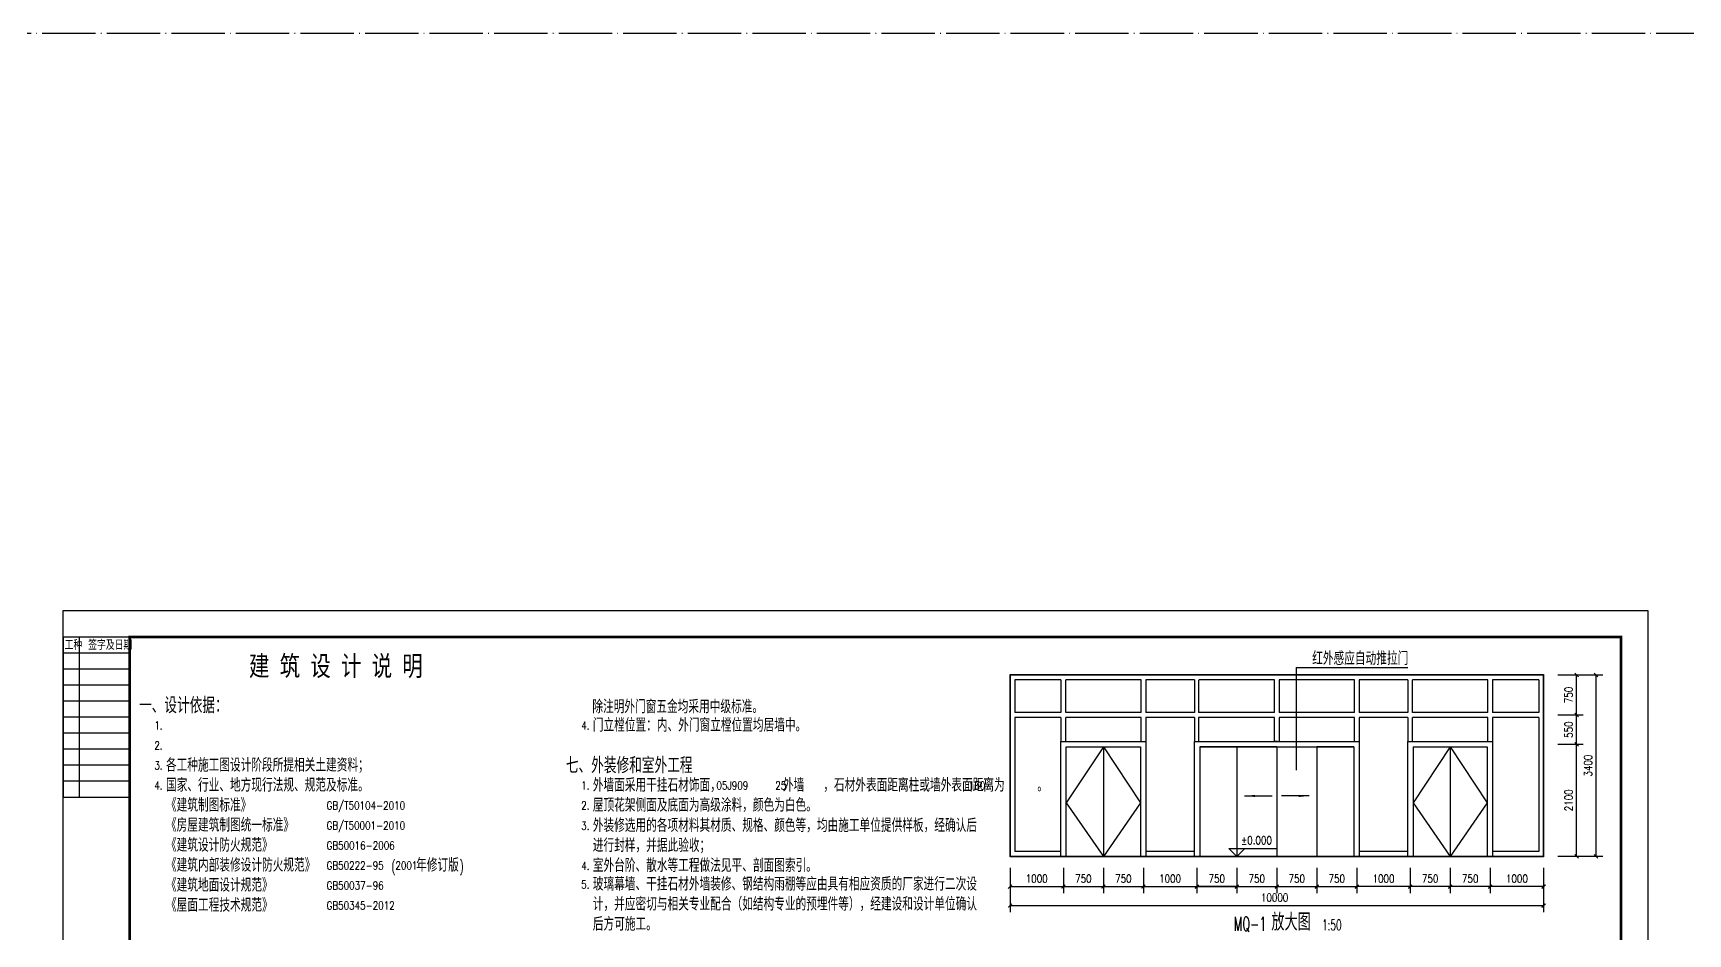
# Model space of a CAD drawing. Extents: x 535358 to 858566, y -185481 to -98609.
# Drawn here: x 585834 to 647865, y -132386 to -98609 of the extents above; entities that cross this region are included whole.
import ezdxf

# ---------------------------------------------------------------- set-up
doc = ezdxf.new("R2010")
doc.units = 0
doc.header["$LTSCALE"] = 1000
doc.header["$MEASUREMENT"] = 0
doc.linetypes.add('DOTE', pattern=[2.42, 2, -0.2, 0.02, -0.2])
doc.layers.get('0').update_dxf_attribs({"linetype": 'CONTINUOUS'})
doc.layers.get('DEFPOINTS').update_dxf_attribs({"linetype": 'CONTINUOUS'})
for name, color, linetype in [('DOTE', 1, 'DOTE'), ('E_WINDOW', 2, 'CONTINUOUS'), ('LEVL', 3, 'CONTINUOUS'), ('PUB_DIM', 3, 'CONTINUOUS'), ('PUB_SYMB', 3, 'CONTINUOUS'), ('PUB_TEXT', 7, 'CONTINUOUS'), ('PUB_TITLE', 4, 'CONTINUOUS')]:
    doc.layers.add(name, color=color, linetype=linetype)
doc.styles.add('-HZTXTSIMPLEX', font='SIMPLEX.shx', dxfattribs={"bigfont": 'HZTXT.shx'})
doc.styles.add('_COMPLEX', font='COMPLEX', dxfattribs={"width": 0.6125})
doc.styles.add('_HZTXT', font='txt.shx', dxfattribs={"width": 0.8, "bigfont": 'HZTXT.shx'})
doc.styles.add('_OCHINESE', font='simplex.shx', dxfattribs={"bigfont": 'OCHINESE.shx'})
doc.styles.add('_SIMPLEX', font='SIMPLEX.shx', dxfattribs={"width": 0.8})
doc.styles.add('_txt', font='txt.shx', dxfattribs={"width": 0.6})
doc.styles.add('dim_font', font='SIMPLEX.shx', dxfattribs={"width": 0.8})
doc.styles.add('宋', font='SimSun.ttf', dxfattribs={"width": 0.7})
doc.dimstyles.new('DIMN50', dxfattribs={"dimscale": 0.5, "dimtxt": 300, "dimasz": 1, "dimexe": 250, "dimexo": 300, "dimgap": 0, "dimtad": 0, "dimdec": 0, "dimzin": 0, "dimdsep": 46, "dimtxsty": 'dim_font', "dimblk": 'ARCHTICK', "dimcen": 0.09, "dimclrt": 7, "dimazin": 0, "dimtfac": 1, "dimtdec": 0, "dimtix": 1, "dimtmove": 2, "dimatfit": 3, "dimldrblk": 'ARCHTICK', "dimfxl": 1, "dimtvp": 1, "dimtolj": 1, "dimtzin": 0, "dimarcsym": 0})

# ---------------------------------------------------------------- blocks, each defined once
blk = doc.blocks.new('_archtick')
at = {"const_width": 0.5}
blk.add_lwpolyline([(-0.7, -0.7), (0.7, 0.7)], dxfattribs=at)
blk = doc.blocks.new('*D1042')
at = {"layer": 'DEFPOINTS', "color": 0, "transparency": 16777216}
for p in [(617320, -260153), (618070, -260153), (618070, -260653)]:
    blk.add_point(p, dxfattribs=at)
at = {"layer": 'PUB_DIM', "color": 0, "lineweight": -2, "transparency": 16777216}
for p, q in [((617320, -260303), (617320, -260778)), ((618070, -260303), (618070, -260778)), ((617320, -260653), (618070, -260653))]:
    blk.add_line(p, q, dxfattribs=at)
at = {"layer": 'PUB_DIM', "color": 0, "lineweight": -2, "transparency": 16777216, "xscale": 50, "yscale": 50, "zscale": 50, "rotation": 180}
blk.add_blockref('_archtick', (617320, -260653), dxfattribs=at)
at = {"layer": 'PUB_DIM', "color": 0, "lineweight": -2, "transparency": 16777216, "xscale": 50, "yscale": 50, "zscale": 50}
blk.add_blockref('_archtick', (618070, -260653), dxfattribs=at)
at = {"layer": 'PUB_DIM', "color": 7, "transparency": 16777216, "insert": (617695, -260503), "char_height": 150, "attachment_point": 5, "style": 'dim_font'}
blk.add_mtext('\\A1;750', dxfattribs=at)
blk = doc.blocks.new('*D1043')
at = {"layer": 'DEFPOINTS', "color": 0, "transparency": 16777216}
for p in [(618070, -260153), (618820, -260153), (618820, -260653)]:
    blk.add_point(p, dxfattribs=at)
at = {"layer": 'PUB_DIM', "color": 0, "lineweight": -2, "transparency": 16777216}
for p, q in [((618070, -260303), (618070, -260778)), ((618820, -260303), (618820, -260778)), ((618070, -260653), (618820, -260653))]:
    blk.add_line(p, q, dxfattribs=at)
at = {"layer": 'PUB_DIM', "color": 0, "lineweight": -2, "transparency": 16777216, "xscale": 50, "yscale": 50, "zscale": 50, "rotation": 180}
blk.add_blockref('_archtick', (618070, -260653), dxfattribs=at)
at = {"layer": 'PUB_DIM', "color": 0, "lineweight": -2, "transparency": 16777216, "xscale": 50, "yscale": 50, "zscale": 50}
blk.add_blockref('_archtick', (618820, -260653), dxfattribs=at)
at = {"layer": 'PUB_DIM', "color": 7, "transparency": 16777216, "insert": (618445, -260503), "char_height": 150, "attachment_point": 5, "style": 'dim_font'}
blk.add_mtext('\\A1;750', dxfattribs=at)
blk = doc.blocks.new('*D1044')
at = {"layer": 'DEFPOINTS', "color": 0, "transparency": 16777216}
for p in [(618820, -260153), (619570, -260153), (619570, -260653)]:
    blk.add_point(p, dxfattribs=at)
at = {"layer": 'PUB_DIM', "color": 0, "lineweight": -2, "transparency": 16777216}
for p, q in [((618820, -260303), (618820, -260778)), ((619570, -260303), (619570, -260778)), ((618820, -260653), (619570, -260653))]:
    blk.add_line(p, q, dxfattribs=at)
at = {"layer": 'PUB_DIM', "color": 0, "lineweight": -2, "transparency": 16777216, "xscale": 50, "yscale": 50, "zscale": 50, "rotation": 180}
blk.add_blockref('_archtick', (618820, -260653), dxfattribs=at)
at = {"layer": 'PUB_DIM', "color": 0, "lineweight": -2, "transparency": 16777216, "xscale": 50, "yscale": 50, "zscale": 50}
blk.add_blockref('_archtick', (619570, -260653), dxfattribs=at)
at = {"layer": 'PUB_DIM', "color": 7, "transparency": 16777216, "insert": (619195, -260503), "char_height": 150, "attachment_point": 5, "style": 'dim_font'}
blk.add_mtext('\\A1;750', dxfattribs=at)
blk = doc.blocks.new('*D1045')
at = {"layer": 'DEFPOINTS', "color": 0, "transparency": 16777216}
for p in [(619570, -260153), (620320, -260153), (620320, -260653)]:
    blk.add_point(p, dxfattribs=at)
at = {"layer": 'PUB_DIM', "color": 0, "lineweight": -2, "transparency": 16777216}
for p, q in [((619570, -260303), (619570, -260778)), ((620320, -260303), (620320, -260778)), ((619570, -260653), (620320, -260653))]:
    blk.add_line(p, q, dxfattribs=at)
at = {"layer": 'PUB_DIM', "color": 0, "lineweight": -2, "transparency": 16777216, "xscale": 50, "yscale": 50, "zscale": 50, "rotation": 180}
blk.add_blockref('_archtick', (619570, -260653), dxfattribs=at)
at = {"layer": 'PUB_DIM', "color": 0, "lineweight": -2, "transparency": 16777216, "xscale": 50, "yscale": 50, "zscale": 50}
blk.add_blockref('_archtick', (620320, -260653), dxfattribs=at)
at = {"layer": 'PUB_DIM', "color": 7, "transparency": 16777216, "insert": (619945, -260503), "char_height": 150, "attachment_point": 5, "style": 'dim_font'}
blk.add_mtext('\\A1;750', dxfattribs=at)
blk = doc.blocks.new('*D1046')
at = {"layer": 'DEFPOINTS', "color": 0, "transparency": 16777216}
for p in [(623940, -257985), (624440, -257985), (623940, -260085)]:
    blk.add_point(p, dxfattribs=at)
at = {"layer": 'PUB_DIM', "color": 0, "lineweight": -2, "transparency": 16777216}
for p, q in [((624090, -257985), (624565, -257985)), ((624440, -260085), (624440, -257985)), ((624090, -260085), (624565, -260085))]:
    blk.add_line(p, q, dxfattribs=at)
at = {"layer": 'PUB_DIM', "color": 0, "lineweight": -2, "transparency": 16777216, "xscale": 50, "yscale": 50, "zscale": 50}
for p, rotation in [((624440, -257985), 90), ((624440, -260085), 270)]:
    blk.add_blockref('_archtick', p, dxfattribs=dict(at, rotation=rotation))
at = {"layer": 'PUB_DIM', "color": 7, "transparency": 16777216, "insert": (624290, -259035), "char_height": 150, "attachment_point": 5, "rotation": 90, "style": 'dim_font'}
blk.add_mtext('\\A1;2100', dxfattribs=at)
blk = doc.blocks.new('*D1047')
at = {"layer": 'DEFPOINTS', "color": 0, "transparency": 16777216}
for p in [(613820, -260509), (623820, -260509), (623820, -261009)]:
    blk.add_point(p, dxfattribs=at)
at = {"layer": 'PUB_DIM', "color": 0, "lineweight": -2, "transparency": 16777216}
for p, q in [((613820, -260659), (613820, -261134)), ((623820, -260659), (623820, -261134)), ((613820, -261009), (623820, -261009))]:
    blk.add_line(p, q, dxfattribs=at)
at = {"layer": 'PUB_DIM', "color": 0, "lineweight": -2, "transparency": 16777216, "xscale": 50, "yscale": 50, "zscale": 50, "rotation": 180}
blk.add_blockref('_archtick', (613820, -261009), dxfattribs=at)
at = {"layer": 'PUB_DIM', "color": 0, "lineweight": -2, "transparency": 16777216, "xscale": 50, "yscale": 50, "zscale": 50}
blk.add_blockref('_archtick', (623820, -261009), dxfattribs=at)
at = {"layer": 'PUB_DIM', "color": 7, "transparency": 16777216, "insert": (618779, -260859), "char_height": 150, "attachment_point": 5, "style": 'dim_font'}
blk.add_mtext('\\A1;10000', dxfattribs=at)
blk = doc.blocks.new('*D1048')
at = {"layer": 'DEFPOINTS', "color": 0, "transparency": 16777216}
for p in [(624303, -256685), (624803, -256685), (624303, -260085)]:
    blk.add_point(p, dxfattribs=at)
at = {"layer": 'PUB_DIM', "color": 0, "lineweight": -2, "transparency": 16777216}
for p, q in [((624453, -256685), (624928, -256685)), ((624803, -260085), (624803, -256685)), ((624453, -260085), (624928, -260085))]:
    blk.add_line(p, q, dxfattribs=at)
at = {"layer": 'PUB_DIM', "color": 0, "lineweight": -2, "transparency": 16777216, "xscale": 50, "yscale": 50, "zscale": 50}
for p, rotation in [((624803, -256685), 90), ((624803, -260085), 270)]:
    blk.add_blockref('_archtick', p, dxfattribs=dict(at, rotation=rotation))
at = {"layer": 'PUB_DIM', "color": 7, "transparency": 16777216, "insert": (624653, -258385), "char_height": 150, "attachment_point": 5, "rotation": 90, "style": 'dim_font'}
blk.add_mtext('\\A1;3400', dxfattribs=at)
blk = doc.blocks.new('_ARROW')
blk.add_solid([(0, 0), (-1, 0.1), (-1, -0.1)])
blk = doc.blocks.new('*D1049')
at = {"layer": 'DEFPOINTS', "color": 0, "transparency": 16777216}
for p in [(620320, -260153), (621320, -260153), (620320, -260653)]:
    blk.add_point(p, dxfattribs=at)
at = {"layer": 'PUB_DIM', "color": 0, "lineweight": -2, "transparency": 16777216}
for p, q in [((620320, -260303), (620320, -260778)), ((621320, -260303), (621320, -260778)), ((621320, -260653), (620320, -260653))]:
    blk.add_line(p, q, dxfattribs=at)
at = {"layer": 'PUB_DIM', "color": 0, "lineweight": -2, "transparency": 16777216, "xscale": 50, "yscale": 50, "zscale": 50, "rotation": 180}
blk.add_blockref('_archtick', (620320, -260653), dxfattribs=at)
at = {"layer": 'PUB_DIM', "color": 0, "lineweight": -2, "transparency": 16777216, "xscale": 50, "yscale": 50, "zscale": 50}
blk.add_blockref('_archtick', (621320, -260653), dxfattribs=at)
at = {"layer": 'PUB_DIM', "color": 7, "transparency": 16777216, "insert": (620820, -260503), "char_height": 150, "attachment_point": 5, "style": 'dim_font'}
blk.add_mtext('\\A1;1000', dxfattribs=at)
blk = doc.blocks.new('*D1050')
at = {"layer": 'DEFPOINTS', "color": 0, "transparency": 16777216}
for p in [(621320, -260153), (622070, -260153), (621320, -260653)]:
    blk.add_point(p, dxfattribs=at)
at = {"layer": 'PUB_DIM', "color": 0, "lineweight": -2, "transparency": 16777216}
for p, q in [((621320, -260303), (621320, -260778)), ((622070, -260303), (622070, -260778)), ((622070, -260653), (621320, -260653))]:
    blk.add_line(p, q, dxfattribs=at)
at = {"layer": 'PUB_DIM', "color": 0, "lineweight": -2, "transparency": 16777216, "xscale": 50, "yscale": 50, "zscale": 50, "rotation": 180}
blk.add_blockref('_archtick', (621320, -260653), dxfattribs=at)
at = {"layer": 'PUB_DIM', "color": 0, "lineweight": -2, "transparency": 16777216, "xscale": 50, "yscale": 50, "zscale": 50}
blk.add_blockref('_archtick', (622070, -260653), dxfattribs=at)
at = {"layer": 'PUB_DIM', "color": 7, "transparency": 16777216, "insert": (621695, -260503), "char_height": 150, "attachment_point": 5, "style": 'dim_font'}
blk.add_mtext('\\A1;750', dxfattribs=at)
blk = doc.blocks.new('*D1051')
at = {"layer": 'DEFPOINTS', "color": 0, "transparency": 16777216}
for p in [(622070, -260153), (622820, -260153), (622070, -260653)]:
    blk.add_point(p, dxfattribs=at)
at = {"layer": 'PUB_DIM', "color": 0, "lineweight": -2, "transparency": 16777216}
for p, q in [((622070, -260303), (622070, -260778)), ((622820, -260303), (622820, -260778)), ((622820, -260653), (622070, -260653))]:
    blk.add_line(p, q, dxfattribs=at)
at = {"layer": 'PUB_DIM', "color": 0, "lineweight": -2, "transparency": 16777216, "xscale": 50, "yscale": 50, "zscale": 50, "rotation": 180}
blk.add_blockref('_archtick', (622070, -260653), dxfattribs=at)
at = {"layer": 'PUB_DIM', "color": 0, "lineweight": -2, "transparency": 16777216, "xscale": 50, "yscale": 50, "zscale": 50}
blk.add_blockref('_archtick', (622820, -260653), dxfattribs=at)
at = {"layer": 'PUB_DIM', "color": 7, "transparency": 16777216, "insert": (622445, -260503), "char_height": 150, "attachment_point": 5, "style": 'dim_font'}
blk.add_mtext('\\A1;750', dxfattribs=at)
blk = doc.blocks.new('*D1052')
at = {"layer": 'DEFPOINTS', "color": 0, "transparency": 16777216}
for p in [(622820, -260153), (623820, -260153), (622820, -260653)]:
    blk.add_point(p, dxfattribs=at)
at = {"layer": 'PUB_DIM', "color": 0, "lineweight": -2, "transparency": 16777216}
for p, q in [((622820, -260303), (622820, -260778)), ((623820, -260303), (623820, -260778)), ((623820, -260653), (622820, -260653))]:
    blk.add_line(p, q, dxfattribs=at)
at = {"layer": 'PUB_DIM', "color": 0, "lineweight": -2, "transparency": 16777216, "xscale": 50, "yscale": 50, "zscale": 50, "rotation": 180}
blk.add_blockref('_archtick', (622820, -260653), dxfattribs=at)
at = {"layer": 'PUB_DIM', "color": 0, "lineweight": -2, "transparency": 16777216, "xscale": 50, "yscale": 50, "zscale": 50}
blk.add_blockref('_archtick', (623820, -260653), dxfattribs=at)
at = {"layer": 'PUB_DIM', "color": 7, "transparency": 16777216, "insert": (623320, -260503), "char_height": 150, "attachment_point": 5, "style": 'dim_font'}
blk.add_mtext('\\A1;1000', dxfattribs=at)
blk = doc.blocks.new('*D1053')
at = {"layer": 'DEFPOINTS', "color": 0, "transparency": 16777216}
for p in [(617320, -260153), (618070, -260153), (617320, -260653)]:
    blk.add_point(p, dxfattribs=at)
at = {"layer": 'PUB_DIM', "color": 0, "lineweight": -2, "transparency": 16777216}
for p, q in [((617320, -260303), (617320, -260778)), ((618070, -260303), (618070, -260778)), ((618070, -260653), (617320, -260653))]:
    blk.add_line(p, q, dxfattribs=at)
at = {"layer": 'PUB_DIM', "color": 0, "lineweight": -2, "transparency": 16777216, "xscale": 50, "yscale": 50, "zscale": 50, "rotation": 180}
blk.add_blockref('_archtick', (617320, -260653), dxfattribs=at)
at = {"layer": 'PUB_DIM', "color": 0, "lineweight": -2, "transparency": 16777216, "xscale": 50, "yscale": 50, "zscale": 50}
blk.add_blockref('_archtick', (618070, -260653), dxfattribs=at)
at = {"layer": 'PUB_DIM', "color": 7, "transparency": 16777216, "insert": (617695, -260503), "char_height": 150, "attachment_point": 5, "style": 'dim_font'}
blk.add_mtext('\\A1;750', dxfattribs=at)
blk = doc.blocks.new('*D1054')
at = {"layer": 'DEFPOINTS', "color": 0, "transparency": 16777216}
for p in [(616320, -260153), (617320, -260153), (617320, -260653)]:
    blk.add_point(p, dxfattribs=at)
at = {"layer": 'PUB_DIM', "color": 0, "lineweight": -2, "transparency": 16777216}
for p, q in [((616320, -260303), (616320, -260778)), ((617320, -260303), (617320, -260778)), ((616320, -260653), (617320, -260653))]:
    blk.add_line(p, q, dxfattribs=at)
at = {"layer": 'PUB_DIM', "color": 0, "lineweight": -2, "transparency": 16777216, "xscale": 50, "yscale": 50, "zscale": 50, "rotation": 180}
blk.add_blockref('_archtick', (616320, -260653), dxfattribs=at)
at = {"layer": 'PUB_DIM', "color": 0, "lineweight": -2, "transparency": 16777216, "xscale": 50, "yscale": 50, "zscale": 50}
blk.add_blockref('_archtick', (617320, -260653), dxfattribs=at)
at = {"layer": 'PUB_DIM', "color": 7, "transparency": 16777216, "insert": (616820, -260503), "char_height": 150, "attachment_point": 5, "style": 'dim_font'}
blk.add_mtext('\\A1;1000', dxfattribs=at)
blk = doc.blocks.new('*D1055')
at = {"layer": 'DEFPOINTS', "color": 0, "transparency": 16777216}
for p in [(615570, -260153), (616320, -260153), (616320, -260653)]:
    blk.add_point(p, dxfattribs=at)
at = {"layer": 'PUB_DIM', "color": 0, "lineweight": -2, "transparency": 16777216}
for p, q in [((615570, -260303), (615570, -260778)), ((616320, -260303), (616320, -260778)), ((615570, -260653), (616320, -260653))]:
    blk.add_line(p, q, dxfattribs=at)
at = {"layer": 'PUB_DIM', "color": 0, "lineweight": -2, "transparency": 16777216, "xscale": 50, "yscale": 50, "zscale": 50, "rotation": 180}
blk.add_blockref('_archtick', (615570, -260653), dxfattribs=at)
at = {"layer": 'PUB_DIM', "color": 0, "lineweight": -2, "transparency": 16777216, "xscale": 50, "yscale": 50, "zscale": 50}
blk.add_blockref('_archtick', (616320, -260653), dxfattribs=at)
at = {"layer": 'PUB_DIM', "color": 7, "transparency": 16777216, "insert": (615945, -260503), "char_height": 150, "attachment_point": 5, "style": 'dim_font'}
blk.add_mtext('\\A1;750', dxfattribs=at)
blk = doc.blocks.new('*D1056')
at = {"layer": 'DEFPOINTS', "color": 0, "transparency": 16777216}
for p in [(614820, -260153), (615570, -260153), (615570, -260653)]:
    blk.add_point(p, dxfattribs=at)
at = {"layer": 'PUB_DIM', "color": 0, "lineweight": -2, "transparency": 16777216}
for p, q in [((614820, -260303), (614820, -260778)), ((615570, -260303), (615570, -260778)), ((614820, -260653), (615570, -260653))]:
    blk.add_line(p, q, dxfattribs=at)
at = {"layer": 'PUB_DIM', "color": 0, "lineweight": -2, "transparency": 16777216, "xscale": 50, "yscale": 50, "zscale": 50, "rotation": 180}
blk.add_blockref('_archtick', (614820, -260653), dxfattribs=at)
at = {"layer": 'PUB_DIM', "color": 0, "lineweight": -2, "transparency": 16777216, "xscale": 50, "yscale": 50, "zscale": 50}
blk.add_blockref('_archtick', (615570, -260653), dxfattribs=at)
at = {"layer": 'PUB_DIM', "color": 7, "transparency": 16777216, "insert": (615195, -260503), "char_height": 150, "attachment_point": 5, "style": 'dim_font'}
blk.add_mtext('\\A1;750', dxfattribs=at)
blk = doc.blocks.new('*D1057')
at = {"layer": 'DEFPOINTS', "color": 0, "transparency": 16777216}
for p in [(613820, -260153), (614820, -260153), (614820, -260653)]:
    blk.add_point(p, dxfattribs=at)
at = {"layer": 'PUB_DIM', "color": 0, "lineweight": -2, "transparency": 16777216}
for p, q in [((613820, -260303), (613820, -260778)), ((614820, -260303), (614820, -260778)), ((613820, -260653), (614820, -260653))]:
    blk.add_line(p, q, dxfattribs=at)
at = {"layer": 'PUB_DIM', "color": 0, "lineweight": -2, "transparency": 16777216, "xscale": 50, "yscale": 50, "zscale": 50, "rotation": 180}
blk.add_blockref('_archtick', (613820, -260653), dxfattribs=at)
at = {"layer": 'PUB_DIM', "color": 0, "lineweight": -2, "transparency": 16777216, "xscale": 50, "yscale": 50, "zscale": 50}
blk.add_blockref('_archtick', (614820, -260653), dxfattribs=at)
at = {"layer": 'PUB_DIM', "color": 7, "transparency": 16777216, "insert": (614320, -260503), "char_height": 150, "attachment_point": 5, "style": 'dim_font'}
blk.add_mtext('\\A1;1000', dxfattribs=at)
blk = doc.blocks.new('*D1058')
at = {"layer": 'DEFPOINTS', "color": 0, "transparency": 16777216}
for p in [(623940, -257435), (624440, -257435), (623940, -257985)]:
    blk.add_point(p, dxfattribs=at)
at = {"layer": 'PUB_DIM', "color": 0, "lineweight": -2, "transparency": 16777216}
for p, q in [((624090, -257435), (624565, -257435)), ((624440, -257985), (624440, -257435)), ((624090, -257985), (624565, -257985))]:
    blk.add_line(p, q, dxfattribs=at)
at = {"layer": 'PUB_DIM', "color": 0, "lineweight": -2, "transparency": 16777216, "xscale": 50, "yscale": 50, "zscale": 50}
for p, rotation in [((624440, -257435), 90), ((624440, -257985), 270)]:
    blk.add_blockref('_archtick', p, dxfattribs=dict(at, rotation=rotation))
at = {"layer": 'PUB_DIM', "color": 7, "transparency": 16777216, "insert": (624290, -257710), "char_height": 150, "attachment_point": 5, "rotation": 90, "style": 'dim_font'}
blk.add_mtext('\\A1;550', dxfattribs=at)
blk = doc.blocks.new('*D1059')
at = {"layer": 'DEFPOINTS', "color": 0, "transparency": 16777216}
for p in [(623940, -256685), (624440, -256685), (623940, -257435)]:
    blk.add_point(p, dxfattribs=at)
at = {"layer": 'PUB_DIM', "color": 0, "lineweight": -2, "transparency": 16777216}
for p, q in [((624090, -256685), (624565, -256685)), ((624440, -257435), (624440, -256685)), ((624090, -257435), (624565, -257435))]:
    blk.add_line(p, q, dxfattribs=at)
at = {"layer": 'PUB_DIM', "color": 0, "lineweight": -2, "transparency": 16777216, "xscale": 50, "yscale": 50, "zscale": 50}
for p, rotation in [((624440, -256685), 90), ((624440, -257435), 270)]:
    blk.add_blockref('_archtick', p, dxfattribs=dict(at, rotation=rotation))
at = {"layer": 'PUB_DIM', "color": 7, "transparency": 16777216, "insert": (624290, -257060), "char_height": 150, "attachment_point": 5, "rotation": 90, "style": 'dim_font'}
blk.add_mtext('\\A1;750', dxfattribs=at)
blk = doc.blocks.new('A$C41B31E84')
at = {"layer": 'E_WINDOW', "const_width": 30}
blk.add_lwpolyline([(0, 0), (0, -3400), (10000, -3400), (10000, 0), (0, 0)], dxfattribs=at)
at = {"layer": 'E_WINDOW'}
for points in [[(0, -3400), (0, 0), (0, -1675)], [(0, -2537.5), (0, -2537.5), (0, 0), (0, -1600), (0, -3400), (10000, -3400), (10000, 0), (0, 0)], [(4955, 0), (5045, 0)], [(90, -90), (90, -705)], [(955, -90), (90, -90)], [(955, -90), (955, -705)], [(2455, -90), (1045, -90)], [(1045, -705), (1045, -90)], [(2455, -705), (2455, -90)], [(2545, -90), (2545, -705)], [(3455, -90), (2545, -90)], [(3455, -90), (3455, -705)], [(3535, -90), (3535, -705)], [(4955, -90), (3545, -90)], [(4955, -705), (4955, -90)], [(5045, -90), (5045, -705)], [(6455, -90), (5045, -90)], [(6455, -705), (6455, -90)], [(6545, -90), (6545, -705)], [(7455, -90), (6545, -90)], [(7455, -90), (7455, -705)], [(8955, -90), (7545, -90)], [(7545, -705), (7545, -90)], [(8955, -705), (8955, -90)], [(9045, -90), (9045, -705)], [(9910, -90), (9045, -90)], [(9910, -90), (9910, -705)], [(955, -705), (90, -705)], [(955, -795), (90, -795)], [(90, -795), (90, -3310)], [(955, -795), (955, -1250)], [(2455, -705), (1045, -705)], [(1045, -1250), (1045, -795)], [(2455, -795), (1045, -795)], [(2455, -1250), (2455, -795)], [(3455, -705), (2545, -705)], [(2545, -795), (2545, -1250)], [(3455, -795), (2545, -795)], [(3455, -795), (3455, -1250)], [(4955, -705), (3535, -705)], [(3535, -795), (3535, -1250)], [(4955, -795), (3535, -795)], [(5010, -1250), (4955, -1250), (4955, -795)], [(6455, -705), (5045, -705)], [(5045, -795), (5045, -1250)], [(6455, -795), (5045, -795)], [(6455, -1250), (6455, -795)], [(7455, -705), (6545, -705)], [(6545, -795), (6545, -1250)], [(7455, -795), (6545, -795)], [(7455, -795), (7455, -1250)], [(8955, -705), (7545, -705)], [(7545, -1250), (7545, -795)], [(8955, -795), (7545, -795)], [(8955, -1250), (8955, -795)], [(9910, -705), (9045, -705)], [(9045, -795), (9045, -1250)], [(9910, -795), (9045, -795)], [(9910, -795), (9910, -3310)], [(955, -3400), (955, -1250), (2545, -1250), (2545, -3400)], [(1055, -1350), (1055, -1350), (2445, -1350), (2445, -1350), (2445, -3400)], [(1055, -3400), (1055, -3400), (1055, -1350)], [(1750, -1350), (1055, -2400), (1750, -3400)], [(1750, -1350), (1750, -3400)], [(1750, -1350), (2445, -2400), (1750, -3400)], [(3455, -3400), (3455, -1250), (6545, -1250), (6545, -3400)], [(3555, -1350), (3555, -1350), (6445, -1350), (6445, -1350), (6445, -3400)], [(3555, -1350), (3555, -1350), (3555, -3400)], [(5000, -1350), (3555, -1350), (4250, -1350), (4250, -3400)], [(5000, -1350), (5000, -3400)], [(5000, -1350), (6445, -1350), (5750, -1350), (5750, -3400)], [(7455, -3400), (7455, -1250), (9045, -1250), (9045, -3400)], [(7555, -1350), (7555, -1350), (8945, -1350), (8945, -1350), (8945, -3400)], [(7555, -1350), (7555, -1350), (7555, -3400)], [(8250, -1350), (7555, -2400), (8250, -3400)], [(8250, -1350), (8250, -3400)], [(8250, -1350), (8945, -2400), (8250, -3400)], [(0, -3400), (10000, -3400)], [(955, -3310), (90, -3310)], [(3455, -3310), (2545, -3310)], [(7455, -3310), (6545, -3310)], [(9910, -3310), (9045, -3310)]]:
    blk.add_lwpolyline(points, dxfattribs=at)
for points in [[(90, 0), (90, 0)], [(965, 0), (965, 0)], [(2535, 0), (2535, 0)], [(3410, 0), (3410, 0)], [(6535, 0), (6535, 0)], [(7465, 0), (7465, 0)], [(9035, 0), (9035, 0)], [(9910, 0), (9910, 0)], [(10000, -90), (10000, -90)], [(10000, -700), (10000, -700)], [(10000, -780), (10000, -780)], [(10000, -1630), (10000, -1630)], [(10000, -1720), (10000, -1720)], [(10000, -2492.5), (10000, -2492.5)], [(10000, -2582.5), (10000, -2582.5)], [(10000, -3310), (10000, -3310)]]:
    blk.add_lwpolyline(points, close=True, dxfattribs=at)
at = {"layer": 'PUB_SYMB'}
for q in [(5360.8, -1784.2), (7456.2, 138.8)]:
    blk.add_line((5360.8, 138.8), q, dxfattribs=at)
for points in [[(4391.9, -2267.7), (4914.8, -2267.7)], [(5608.1, -2267.7), (5085.2, -2267.7)]]:
    blk.add_lwpolyline(points, dxfattribs=at)
at = {"layer": 'PUB_SYMB', "yscale": 200, "zscale": 200}
for p, xscale in [((4391.9, -2267.7), -200), ((5608.1, -2267.7), 200)]:
    blk.add_blockref('_ARROW', p, dxfattribs=dict(at, xscale=xscale))
at = {"layer": 'PUB_TEXT', "style": '-HZTXTSIMPLEX', "width": 0.8}
blk.add_text('红外感应自动推拉门', height=250, dxfattribs=at).set_placement((5663.6, 186.7))
at = {"layer": 'PUB_DIM'}
for base, p1, p2, angle, picture, middle in [((10620.1, 0), (10120.1, -750), (10120.1, 0), 90, '*D1059', (10470.1, -375)), ((10982.3, 0), (10482.3, -3400), (10482.3, 0), 90, '*D1048', (10832.3, -1700)), ((10620.1, -750), (10120.1, -1300), (10120.1, -750), 90, '*D1058', (10470.1, -1025)), ((10620.1, -1300), (10120.1, -3400), (10120.1, -1300), 90, '*D1046', (10470.1, -2350)), ((3500, -3968), (4250, -3468), (3500, -3468), 180, '*D1053', (3875, -3818)), ((6500, -3968), (7500, -3468), (6500, -3468), 180, '*D1049', (7000, -3818)), ((7500, -3968), (8250, -3468), (7500, -3468), 180, '*D1050', (7875, -3818)), ((8250, -3968), (9000, -3468), (8250, -3468), 180, '*D1051', (8625, -3818)), ((9000, -3968), (10000, -3468), (9000, -3468), 180, '*D1052', (9500, -3818))]:
    dim = blk.add_linear_dim(base=base, p1=p1, p2=p2, angle=angle, dimstyle='DIMN50', override={"dimasz": 100, "dimtxsty": 'dim_font'}, dxfattribs=at)
    dim.commit()
    dim.dimension.update_dxf_attribs({"geometry": picture, "text_midpoint": middle, "insert": (-613820.3, 256685.1)})
for base, p1, p2, picture, middle in [((1000, -3968), (0, -3468), (1000, -3468), '*D1057', (500, -3818)), ((1750, -3968), (1000, -3468), (1750, -3468), '*D1056', (1375, -3818)), ((2500, -3968), (1750, -3468), (2500, -3468), '*D1055', (2125, -3818)), ((3500, -3968), (2500, -3468), (3500, -3468), '*D1054', (3000, -3818)), ((4250, -3968), (3500, -3468), (4250, -3468), '*D1042', (3875, -3818)), ((5000, -3968), (4250, -3468), (5000, -3468), '*D1043', (4625, -3818)), ((5750, -3968), (5000, -3468), (5750, -3468), '*D1044', (5375, -3818)), ((6500, -3968), (5750, -3468), (6500, -3468), '*D1045', (6125, -3818))]:
    dim = blk.add_linear_dim(base=base, p1=p1, p2=p2, dimstyle='DIMN50', override={"dimasz": 100, "dimtxsty": 'dim_font'}, dxfattribs=at)
    dim.commit()
    dim.dimension.update_dxf_attribs({"geometry": picture, "text_midpoint": middle, "insert": (-613820.3, 256685.1)})
dim = blk.add_linear_dim(base=(10000, -4324.1), p1=(0, -3824.1), p2=(10000, -3824.1), dimstyle='DIMN50', override={"dimasz": 100, "dimtxsty": 'dim_font'}, dxfattribs=at)
dim.commit()
dim.dimension.update_dxf_attribs({"geometry": '*D1047', "text_midpoint": (4958.3, -4174.1), "dimtype": 128, "insert": (-613820.3, 256685.1)})

msp = doc.modelspace()

# ---------------------------------------------------------------- linework, layer by layer
for p, q in [((587558.7, -121258.4), (587558.7, -127258.4)), ((589458.7, -121858.4), (586958.7, -121858.4)), ((589458.7, -122458.4), (586958.7, -122458.4)), ((589458.7, -123058.4), (586958.7, -123058.4)), ((589458.7, -123658.4), (586958.7, -123658.4)), ((589458.7, -124258.4), (586958.7, -124258.4)), ((589458.7, -124858.4), (586958.7, -124858.4)), ((589458.7, -125458.4), (586958.7, -125458.4)), ((589458.7, -126058.4), (586958.7, -126058.4)), ((589458.7, -126658.4), (586958.7, -126658.4))]:
    msp.add_line(p, q)
msp.add_lwpolyline([(586958.7, -121258.4), (586958.7, -127258.4), (589458.7, -127258.4), (589458.7, -121258.4)], close=True)
at = {"layer": 'DOTE'}
msp.add_lwpolyline([(535357.8, -98609.4), (858566.1, -98609.4), (858566.1, -185481.1), (535357.8, -185481.1)], close=True, dxfattribs=at)
at = {"layer": 'LEVL'}
for p, q in [((630955.1, -129476.9), (630655.1, -129176.9)), ((630655.1, -129176.9), (631255.1, -129176.9)), ((631255.1, -129176.9), (630955.1, -129476.9)), ((630955.1, -129176.9), (632435.1, -129176.9))]:
    msp.add_line(p, q, dxfattribs=at)
at = {"layer": 'PUB_TITLE'}
msp.add_lwpolyline([(586958.7, -162258.4), (586958.7, -120258.4), (646358.7, -120258.4), (646358.7, -162258.4)], close=True, dxfattribs=at)
at = {"layer": 'PUB_TITLE', "const_width": 100}
msp.add_lwpolyline([(589458.7, -161258.4), (645358.7, -161258.4), (645358.7, -121258.4), (589458.7, -121258.4)], close=True, dxfattribs=at)

# ---------------------------------------------------------------- block references
at = {"layer": 'PUB_TEXT', "xscale": 2, "yscale": 2, "zscale": 2}
msp.add_blockref('A$C41B31E84', (622455.1, -122676.9), dxfattribs=at)

# ---------------------------------------------------------------- texts
at = {"style": '_HZTXT', "width": 0.7}
for s, p in [('工种', (587016.3, -121733.4)), ('签字及日期', (587897.7, -121733.4))]:
    msp.add_text(s, height=350, dxfattribs=at).set_placement(p)
at = {"layer": 'LEVL', "color": 7, "insert": (631695.1, -128876.9), "char_height": 300, "attachment_point": 5, "style": 'dim_font'}
msp.add_mtext('%%p0.000', dxfattribs=at)
at = {"layer": 'PUB_TEXT'}
for s, height, style, width, p in [('建 筑 设 计 说 明', 750, '宋', 0.75, (593924.8, -122710.3, 1394848.9)), ('一、设计依据：', 593.63, '_HZTXT', 0.8, (589803.9, -124112.8)), ('除注明外门窗五金均采用中级标准。', 500, '_HZTXT', 0.8, (606797, -124113.6)), ('1.', 300, '_HZTXT', 0.8, (590380.6, -124719)), ('4.', 300, '_HZTXT', 0.8, (606380.6, -124719.6)), ('门立樘位置：内、外门窗立樘位置均居墙中。', 500, '_HZTXT', 0.8, (606815.1, -124804.5)), ('2.', 300, '_HZTXT', 0.8, (590380.6, -125469)), ('3.', 300, '_HZTXT', 0.8, (590380.6, -126219)), ('各工种施工图设计阶段所提相关土建资料；', 500, '_HZTXT', 0.8, (590815.1, -126304)), ('七、外装修和室外工程', 593.63, '_HZTXT', 0.8, (605803.9, -126363.3)), ('国家、行业、地方现行法规、规范及标准。', 500, '_HZTXT', 0.8, (590815.1, -127054)), ('外墙面采用干挂石材饰面，      外墙  ，石材外表面距离柱或墙外表面距离为   。', 500, '_HZTXT', 0.8, (606815.1, -127054.5)), ('4.', 300, '_HZTXT', 0.8, (590380.6, -126969)), ('1.', 300, '_HZTXT', 0.8, (606380.6, -126969.6)), ('05J909', 300, '_HZTXT', 0.8, (611448.8, -126971.4)), ('25', 300, '_HZTXT', 0.8, (613653.6, -126971.4)), ('130', 300, '_HZTXT', 0.8, (620908.7, -126971.4)), ('《建筑制图标准》', 500, '_HZTXT', 0.8, (590815.1, -127804)), ('GB/T50104-2010', 300, '_HZTXT', 0.8, (596836.8, -127720.9)), ('2.', 300, '_HZTXT', 0.8, (606380.6, -127719.6)), ('屋顶花架侧面及底面为高级涂料，颜色为白色。', 500, '_HZTXT', 0.8, (606815.1, -127804.5)), ('《房屋建筑制图统一标准》', 500, '_HZTXT', 0.8, (590815.1, -128554)), ('GB/T50001-2010', 300, '_HZTXT', 0.8, (596836.8, -128470.9)), ('3.', 300, '_HZTXT', 0.8, (606380.6, -128480.2)), ('外装修选用的各项材料其材质、规格、颜色等，均由施工单位提供样板，经确认后', 500, '_HZTXT', 0.8, (606815.1, -128565.1)), ('《建筑设计防火规范》', 500, '_HZTXT', 0.8, (590815.1, -129304)), ('GB50016-2006', 300, '_HZTXT', 0.8, (596836.8, -129220.9)), ('进行封样，并据此验收；', 500, '_HZTXT', 0.8, (606815.1, -129315.1)), ('《建筑内部装修设计防火规范》', 500, '_HZTXT', 0.8, (590815.1, -130054)), ('(', 400, '_txt', 0.6, (599272.9, -130054)), ('年修订版', 500, '_HZTXT', 0.8, (600191.6, -130054)), (')', 400, '_txt', 0.6, (601830.3, -130054)), ('室外台阶、散水等工程做法见平、剖面图索引。', 500, '_HZTXT', 0.8, (606815.1, -130065.1)), ('《建筑地面设计规范》', 500, '_HZTXT', 0.8, (590815.1, -130804)), ('GB50222-95', 300, '_HZTXT', 0.8, (596836.8, -129970.9)), ('2001', 300, '_HZTXT', 0.8, (599415.5, -129970.9)), ('4.', 300, '_HZTXT', 0.8, (606380.6, -129980.2)), ('玻璃幕墙、干挂石材外墙装修、钢结构雨棚等应由具有相应资质的厂家进行二次设', 500, '_HZTXT', 0.8, (606815.1, -130763.5)), ('GB50037-96', 300, '_HZTXT', 0.8, (596836.8, -130720.9)), ('5.', 300, '_HZTXT', 0.8, (606380.6, -130678.5)), ('《屋面工程技术规范》', 500, '_HZTXT', 0.8, (590815.1, -131554)), ('GB50345-2012', 300, '_HZTXT', 0.8, (596836.8, -131470.9)), ('计，并应密切与相关专业配合（如结构专业的预埋件等），经建设和设计单位确认', 500, '_HZTXT', 0.8, (606815.1, -131513.5)), ('后方可施工。', 500, '_HZTXT', 0.8, (606815.1, -132263.5)), ('MQ-1', 520, '_SIMPLEX', 0.6, (630839.6, -132264.3)), ('放大图', 650, '_OCHINESE', 0.8, (632249.9, -132264.3)), ('1:50', 400, '_COMPLEX', 0.6125, (634148.8, -132250.2, -2354.2))]:
    msp.add_text(s, height=height, dxfattribs=dict(at, style=style, width=width)).set_placement(p)

doc.saveas('drawing.dxf')
